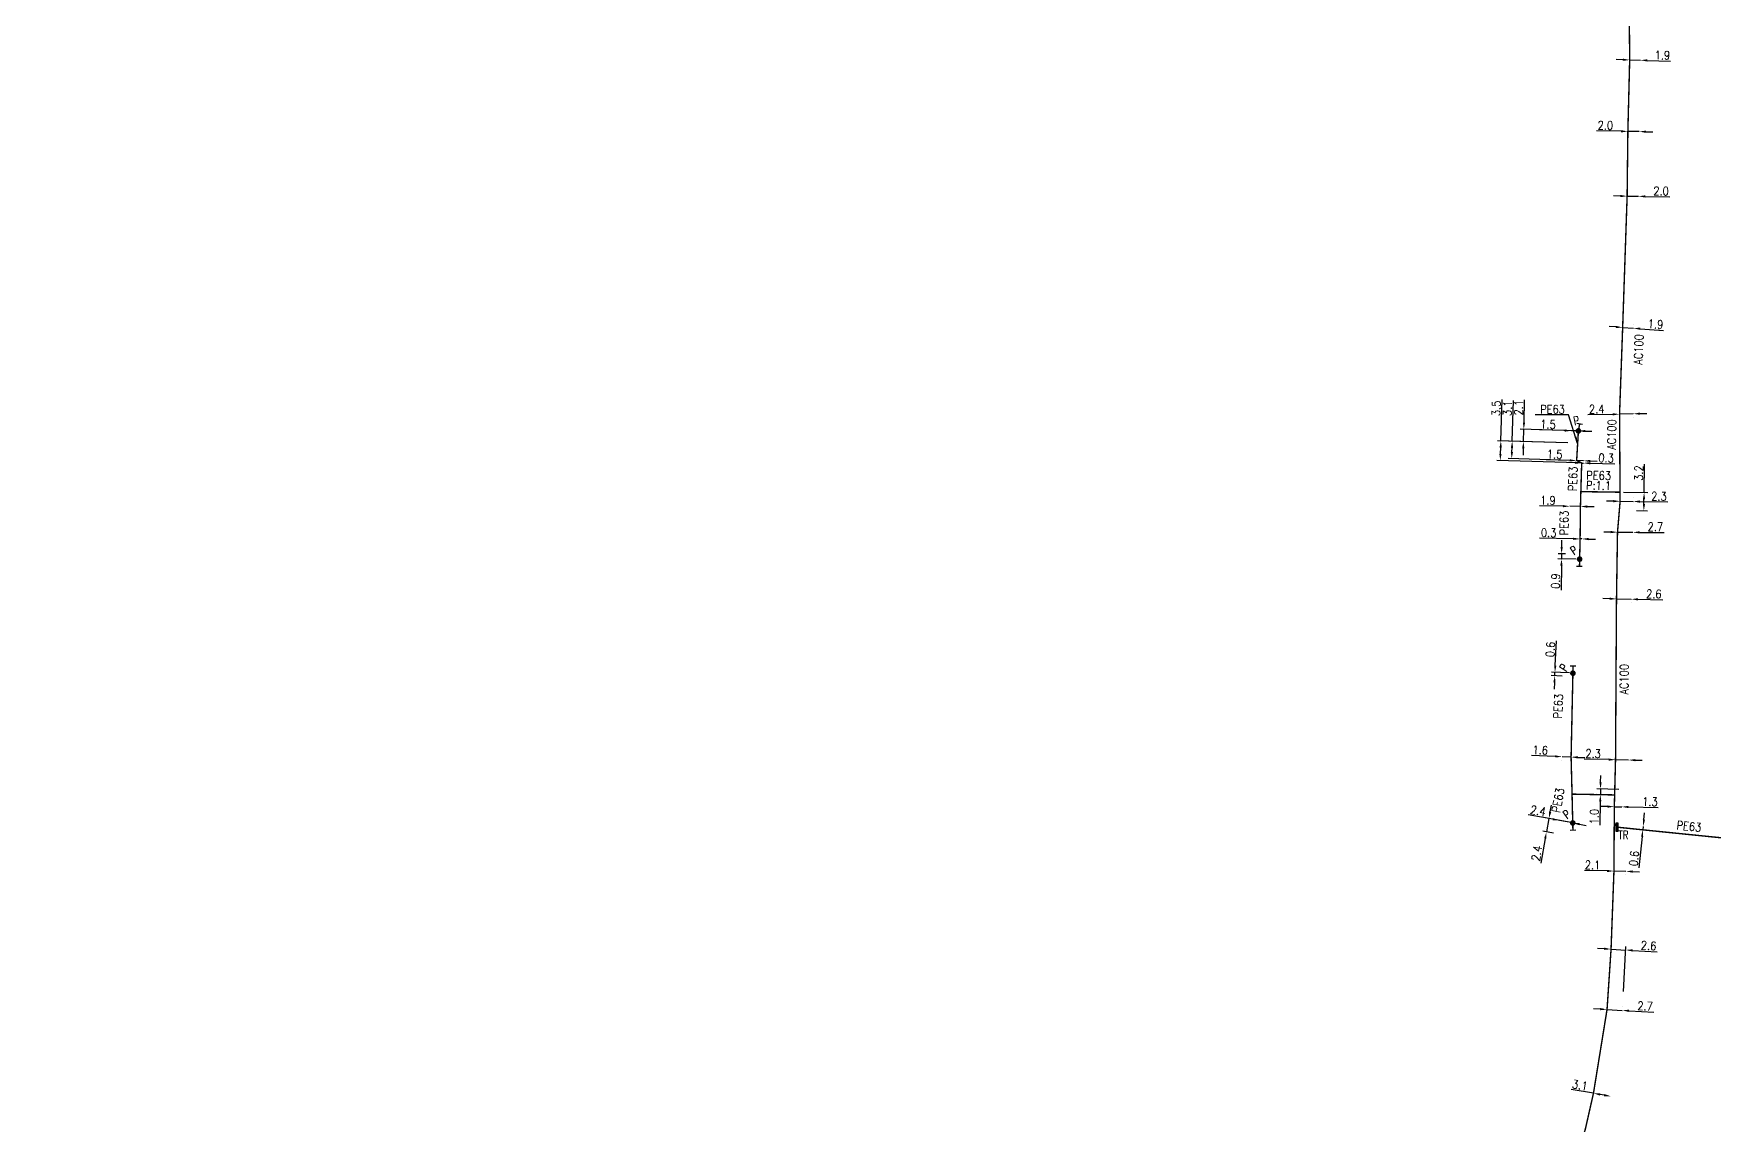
# Model space of a CAD drawing. Header units: millimetres. Extents: x 100882 to 102000, y 121995 to 123000.
# Drawn here: x 101127.1 to 101423.9, y 122622.1 to 122814.9 of the extents above; entities that cross this region are included whole.
import ezdxf
from ezdxf.enums import TextEntityAlignment as Align

# ---------------------------------------------------------------- set-up
doc = ezdxf.new("R2010")
doc.units = ezdxf.units.MM
doc.header["$PDMODE"] = 34
doc.linetypes.add('L_25_AP', pattern=[2000, 1000, 1000])
doc.linetypes.add('L_25_PE', pattern=[2000, 1000, 1000])
doc.layers.get('0').update_dxf_attribs({"linetype": 'CONTINUOUS'})
doc.layers.get('DEFPOINTS').update_dxf_attribs({"linetype": 'CONTINUOUS'})
for name, color, linetype in [('L_150', 1, 'CONTINUOUS'), ('L_300', 7, 'CONTINUOUS'), ('L_340', 7, 'CONTINUOUS')]:
    doc.layers.add(name, color=color, linetype=linetype)
doc.styles.add('G_ROMANS', font='ROMANS.SHX', dxfattribs={"width": 0.75})
doc.styles.get("Standard").update_dxf_attribs({"font": 'romans.shx', "width": 0.85})
doc.dimstyles.get("Standard").update_dxf_attribs({"dimtxt": 1.5, "dimasz": 1.2, "dimexe": 0.625, "dimexo": 0.625, "dimgap": 0.25, "dimtad": 1, "dimdec": 1, "dimzin": 0, "dimdsep": 46, "dimtxsty": 'Standard', "dimcen": -0.5, "dimadec": 0, "dimazin": 0, "dimtfac": 1, "dimtdec": 1, "dimtmove": 0, "dimatfit": 3, "dimfxl": 0, "dimtolj": 1, "dimtzin": 0, "dimarcsym": 0})

# ---------------------------------------------------------------- blocks, each defined once
blk = doc.blocks.new('*D369')
at = {"layer": 'DEFPOINTS', "color": 0, "linetype": 'Continuous', "transparency": 16777216}
for p in [(101405.13, 122642.44), (101407.82, 122642.28), (101407.82, 122642.28)]:
    blk.add_point(p, dxfattribs=at)
at = {"layer": 'L_150', "color": 0, "linetype": 'Continuous', "lineweight": -2, "transparency": 16777216}
for p, q in [((101403.93, 122642.5), (101402.73, 122642.57)), ((101405.13, 122642.44), (101407.82, 122642.28)), ((101405.16, 122643.06), (101405.16, 122643.06)), ((101407.86, 122642.9), (101407.86, 122642.9)), ((101409.02, 122642.21), (101413.39, 122641.96))]:
    blk.add_line(p, q, dxfattribs=at)
at = {"layer": 'L_150', "color": 0, "linetype": 'Continuous', "transparency": 16777216}
for points in [[(101403.94, 122642.7), (101403.92, 122642.3), (101405.13, 122642.44)], [(101409.03, 122642.41), (101409.01, 122642.01), (101407.82, 122642.28)]]:
    blk.add_solid(points, dxfattribs=at)
at = {"layer": 'L_150', "color": 0, "linetype": 'Continuous', "transparency": 16777216, "insert": (101411.86, 122643.05), "char_height": 1.5, "attachment_point": 5, "rotation": 356.7061}
blk.add_mtext('\\A1;2.7', dxfattribs=at)
blk = doc.blocks.new('*D370')
at = {"layer": 'DEFPOINTS', "color": 0, "linetype": 'Continuous', "transparency": 16777216}
for p in [(101406.8, 122715), (101409.4, 122714.95), (101409.4, 122714.95)]:
    blk.add_point(p, dxfattribs=at)
at = {"layer": 'L_150', "color": 0, "linetype": 'Continuous', "lineweight": -2, "transparency": 16777216}
for p, q in [((101405.6, 122715.03), (101404.4, 122715.05)), ((101406.79, 122714.38), (101406.79, 122714.38)), ((101406.8, 122715), (101409.4, 122714.95)), ((101409.39, 122714.33), (101409.39, 122714.33)), ((101410.6, 122714.93), (101414.97, 122714.85))]:
    blk.add_line(p, q, dxfattribs=at)
at = {"layer": 'L_150', "color": 0, "linetype": 'Continuous', "transparency": 16777216}
for points in [[(101405.6, 122715.23), (101405.6, 122714.83), (101406.8, 122715)], [(101410.6, 122715.13), (101410.59, 122714.73), (101409.4, 122714.95)]]:
    blk.add_solid(points, dxfattribs=at)
at = {"layer": 'L_150', "color": 0, "linetype": 'Continuous', "transparency": 16777216, "insert": (101413.4, 122715.88), "char_height": 1.5, "attachment_point": 5, "rotation": 358.9005}
blk.add_mtext('\\A1;2.6', dxfattribs=at)
blk = doc.blocks.new('*D371')
at = {"layer": 'DEFPOINTS', "color": 0, "linetype": 'Continuous', "transparency": 16777216}
for p in [(101407.43, 122733.86), (101409.71, 122730.62), (101411.63, 122730.59)]:
    blk.add_point(p, dxfattribs=at)
at = {"layer": 'L_150', "color": 0, "linetype": 'Continuous', "lineweight": -2, "transparency": 16777216}
for p, q in [((101411.68, 122733.79), (101411.76, 122738.81)), ((101408.05, 122733.85), (101412.31, 122733.78)), ((101410.34, 122730.61), (101412.26, 122730.58)), ((101411.65, 122731.79), (101411.66, 122732.59))]:
    blk.add_line(p, q, dxfattribs=at)
at = {"layer": 'L_150', "color": 0, "linetype": 'Continuous', "transparency": 16777216}
for points in [[(101411.46, 122732.59), (101411.86, 122732.59), (101411.68, 122733.79)], [(101411.45, 122731.79), (101411.85, 122731.79), (101411.63, 122730.59)]]:
    blk.add_solid(points, dxfattribs=at)
at = {"layer": 'L_150', "color": 0, "linetype": 'Continuous', "transparency": 16777216, "insert": (101410.73, 122737.24), "char_height": 1.5, "attachment_point": 5, "rotation": 89.1176}
blk.add_mtext('\\A1;3.2', dxfattribs=at)
blk = doc.blocks.new('*D372')
at = {"layer": 'DEFPOINTS', "color": 0, "linetype": 'Continuous', "transparency": 16777216}
for p in [(101407.44, 122732.26), (101409.74, 122732.22), (101409.74, 122732.22)]:
    blk.add_point(p, dxfattribs=at)
at = {"layer": 'L_150', "color": 0, "linetype": 'Continuous', "lineweight": -2, "transparency": 16777216}
for p, q in [((101406.24, 122732.27), (101405.04, 122732.29)), ((101407.44, 122732.26), (101409.74, 122732.22)), ((101407.45, 122732.88), (101407.45, 122732.88)), ((101409.75, 122732.84), (101409.75, 122732.84)), ((101410.94, 122732.2), (101415.87, 122732.13))]:
    blk.add_line(p, q, dxfattribs=at)
at = {"layer": 'L_150', "color": 0, "linetype": 'Continuous', "transparency": 16777216}
for points in [[(101406.24, 122732.47), (101406.23, 122732.07), (101407.44, 122732.26)], [(101410.94, 122732.4), (101410.93, 122732), (101409.74, 122732.22)]]:
    blk.add_solid(points, dxfattribs=at)
at = {"layer": 'L_150', "color": 0, "linetype": 'Continuous', "transparency": 16777216, "insert": (101414.3, 122733.15), "char_height": 1.5, "attachment_point": 5, "rotation": 359.1176}
blk.add_mtext('\\A1;2.3', dxfattribs=at)
blk = doc.blocks.new('*D373')
at = {"layer": 'DEFPOINTS', "color": 0, "linetype": 'Continuous', "transparency": 16777216}
for p in [(101407.89, 122762.98), (101409.79, 122762.84), (101409.79, 122762.84)]:
    blk.add_point(p, dxfattribs=at)
at = {"layer": 'L_150', "color": 0, "linetype": 'Continuous', "lineweight": -2, "transparency": 16777216}
for p, q in [((101407.94, 122763.6), (101407.94, 122763.6)), ((101409.83, 122763.46), (101409.83, 122763.46)), ((101406.69, 122763.06), (101405.5, 122763.15)), ((101407.89, 122762.98), (101409.79, 122762.84)), ((101410.98, 122762.75), (101415.1, 122762.45))]:
    blk.add_line(p, q, dxfattribs=at)
at = {"layer": 'L_150', "color": 0, "linetype": 'Continuous', "transparency": 16777216}
for points in [[(101406.71, 122763.26), (101406.68, 122762.86), (101407.89, 122762.98)], [(101411, 122762.95), (101410.97, 122762.55), (101409.79, 122762.84)]]:
    blk.add_solid(points, dxfattribs=at)
at = {"layer": 'L_150', "color": 0, "linetype": 'Continuous', "transparency": 16777216, "insert": (101413.71, 122763.55), "char_height": 1.5, "attachment_point": 5, "rotation": 355.8336}
blk.add_mtext('\\A1;1.9', dxfattribs=at)
blk = doc.blocks.new('*D374')
at = {"layer": 'DEFPOINTS', "color": 0, "linetype": 'Continuous', "transparency": 16777216}
for p in [(101408.68, 122786.18), (101410.68, 122786.15), (101410.68, 122786.15)]:
    blk.add_point(p, dxfattribs=at)
at = {"layer": 'L_150', "color": 0, "linetype": 'Continuous', "lineweight": -2, "transparency": 16777216}
for p, q in [((101407.48, 122786.2), (101406.28, 122786.22)), ((101408.68, 122786.18), (101410.68, 122786.15)), ((101411.88, 122786.13), (101416.25, 122786.06))]:
    blk.add_line(p, q, dxfattribs=at)
at = {"layer": 'L_150', "color": 0, "linetype": 'Continuous', "transparency": 16777216}
for points in [[(101407.49, 122786.4), (101407.48, 122786), (101408.68, 122786.18)], [(101411.88, 122786.33), (101411.88, 122785.93), (101410.68, 122786.15)]]:
    blk.add_solid(points, dxfattribs=at)
at = {"layer": 'L_150', "color": 0, "linetype": 'Continuous', "transparency": 16777216, "insert": (101414.68, 122787.08), "char_height": 1.5, "attachment_point": 5, "rotation": 359.0378}
blk.add_mtext('\\A1;2.0', dxfattribs=at)
blk = doc.blocks.new('*D376')
at = {"layer": 'DEFPOINTS', "color": 0, "linetype": 'Continuous', "transparency": 16777216}
for p in [(101397.18, 122687.11), (101397.18, 122687.11), (101398.78, 122687.05)]:
    blk.add_point(p, dxfattribs=at)
at = {"layer": 'L_150', "color": 0, "linetype": 'Continuous', "lineweight": -2, "transparency": 16777216}
for p, q in [((101395.98, 122687.16), (101391.8, 122687.34)), ((101397.16, 122686.49), (101397.16, 122686.49)), ((101398.78, 122687.05), (101397.18, 122687.11)), ((101398.75, 122686.42), (101398.75, 122686.42)), ((101399.98, 122687), (101401.18, 122686.95))]:
    blk.add_line(p, q, dxfattribs=at)
at = {"layer": 'L_150', "color": 0, "linetype": 'Continuous', "transparency": 16777216}
for points in [[(101395.99, 122687.36), (101395.97, 122686.97), (101397.18, 122687.11)], [(101399.99, 122687.2), (101399.97, 122686.8), (101398.78, 122687.05)]]:
    blk.add_solid(points, dxfattribs=at)
at = {"layer": 'L_150', "color": 0, "linetype": 'Continuous', "transparency": 16777216, "insert": (101393.33, 122688.28), "char_height": 1.5, "attachment_point": 5, "rotation": 357.5813}
blk.add_mtext('\\A1;1.6', dxfattribs=at)
blk = doc.blocks.new('L_300_12')
at = {"color": 0, "linetype": 'Continuous', "const_width": 0.497, "flags": 128}
blk.add_lwpolyline([(-0.25, 0, 1), (0.25, 0, 1)], format="xyb", close=True, dxfattribs=at)
at = {"color": 0, "linetype": 'Continuous', "style": 'G_ROMANS', "width": 0.75}
blk.add_text('P', height=1.5, dxfattribs=at).set_placement((0, 1.85), align=Align.MIDDLE)
at = {"color": 0, "linetype": 'Continuous', "style": 'G_ROMANS', "width": 0.75, "flags": 3}
for tag, p in [('DEF_LEG', (0, -5)), ('DEF_COUP', (0, -7.5)), ('DEF_TYPE', (0, -10))]:
    blk.add_attdef(tag, text='', height=1.2, dxfattribs=at).set_placement(p, align=Align.MIDDLE)
blk = doc.blocks.new('*D468')
at = {"layer": 'DEFPOINTS', "color": 0, "linetype": 'Continuous', "transparency": 16777216}
for p in [(101402.73, 122627.63), (101405.79, 122627.1), (101405.79, 122627.1)]:
    blk.add_point(p, dxfattribs=at)
at = {"layer": 'L_150', "color": 0, "linetype": 'Continuous', "lineweight": -2, "transparency": 16777216}
for p, q in [((101402.73, 122627.63), (101398.78, 122628.31)), ((101404.6, 122627.3), (101403.92, 122627.42))]:
    blk.add_line(p, q, dxfattribs=at)
at = {"layer": 'L_150', "color": 0, "linetype": 'Continuous', "transparency": 16777216}
for points in [[(101403.95, 122627.62), (101403.88, 122627.22), (101402.73, 122627.63)], [(101404.64, 122627.5), (101404.57, 122627.1), (101405.79, 122627.1)]]:
    blk.add_solid(points, dxfattribs=at)
at = {"layer": 'L_150', "color": 0, "linetype": 'Continuous', "transparency": 16777216, "insert": (101400.34, 122629.06), "char_height": 1.5, "attachment_point": 5, "rotation": 350.142}
blk.add_mtext('\\A1;3.1', dxfattribs=at)
blk = doc.blocks.new('*D470')
at = {"layer": 'DEFPOINTS', "color": 0, "linetype": 'Continuous', "transparency": 16777216}
for p in [(101405.84, 122653.1), (101408.44, 122652.95), (101407.98, 122644.97)]:
    blk.add_point(p, dxfattribs=at)
at = {"layer": 'L_150', "color": 0, "linetype": 'Continuous', "lineweight": -2, "transparency": 16777216}
for p, q in [((101408.01, 122645.59), (101408.47, 122653.58)), ((101404.64, 122653.17), (101403.45, 122653.24)), ((101405.84, 122653.1), (101408.44, 122652.95)), ((101409.64, 122652.88), (101414, 122652.63))]:
    blk.add_line(p, q, dxfattribs=at)
at = {"layer": 'L_150', "color": 0, "linetype": 'Continuous', "transparency": 16777216}
for points in [[(101404.66, 122653.37), (101404.63, 122652.97), (101405.84, 122653.1)], [(101409.65, 122653.08), (101409.63, 122652.68), (101408.44, 122652.95)]]:
    blk.add_solid(points, dxfattribs=at)
at = {"layer": 'L_150', "color": 0, "linetype": 'Continuous', "transparency": 16777216, "insert": (101412.48, 122653.72), "char_height": 1.5, "attachment_point": 5, "rotation": 356.7061}
blk.add_mtext('\\A1;2.6', dxfattribs=at)
blk = doc.blocks.new('*D471')
at = {"layer": 'DEFPOINTS', "color": 0, "linetype": 'Continuous', "transparency": 16777216}
for p in [(101406.35, 122666.9), (101408.45, 122666.85), (101408.45, 122666.85)]:
    blk.add_point(p, dxfattribs=at)
at = {"layer": 'L_150', "color": 0, "linetype": 'Continuous', "lineweight": -2, "transparency": 16777216}
for p, q in [((101405.15, 122666.92), (101401.14, 122667.01)), ((101406.34, 122666.27), (101406.34, 122666.27)), ((101408.45, 122666.85), (101406.35, 122666.9)), ((101408.44, 122666.22), (101408.44, 122666.22)), ((101409.65, 122666.82), (101410.85, 122666.79))]:
    blk.add_line(p, q, dxfattribs=at)
at = {"layer": 'L_150', "color": 0, "linetype": 'Continuous', "transparency": 16777216}
for points in [[(101405.16, 122667.12), (101405.15, 122666.72), (101406.35, 122666.9)], [(101409.65, 122667.02), (101409.65, 122666.62), (101408.45, 122666.85)]]:
    blk.add_solid(points, dxfattribs=at)
at = {"layer": 'L_150', "color": 0, "linetype": 'Continuous', "transparency": 16777216, "insert": (101402.57, 122667.98), "char_height": 1.5, "attachment_point": 5, "rotation": 358.6961}
blk.add_mtext('\\A1;2.1', dxfattribs=at)
blk = doc.blocks.new('*D472')
at = {"layer": 'DEFPOINTS', "color": 0, "linetype": 'Continuous', "transparency": 16777216}
for p in [(101406.42, 122678.28), (101407.72, 122678.25), (101407.72, 122678.25)]:
    blk.add_point(p, dxfattribs=at)
at = {"layer": 'L_150', "color": 0, "linetype": 'Continuous', "lineweight": -2, "transparency": 16777216}
for p, q in [((101405.22, 122678.3), (101404.02, 122678.33)), ((101406.42, 122678.28), (101407.72, 122678.25)), ((101408.92, 122678.23), (101414.19, 122678.13))]:
    blk.add_line(p, q, dxfattribs=at)
at = {"layer": 'L_150', "color": 0, "linetype": 'Continuous', "transparency": 16777216}
for points in [[(101405.22, 122678.5), (101405.21, 122678.1), (101406.42, 122678.28)], [(101408.92, 122678.43), (101408.91, 122678.03), (101407.72, 122678.25)]]:
    blk.add_solid(points, dxfattribs=at)
at = {"layer": 'L_150', "color": 0, "linetype": 'Continuous', "transparency": 16777216, "insert": (101412.71, 122679.16), "char_height": 1.5, "attachment_point": 5, "rotation": 358.9078}
blk.add_mtext('\\A1;1.3', dxfattribs=at)
blk = doc.blocks.new('*D473')
at = {"layer": 'DEFPOINTS', "color": 0, "linetype": 'Continuous', "transparency": 16777216}
for p in [(101411.52, 122674.79), (101411.52, 122674.79), (101411.45, 122674.19)]:
    blk.add_point(p, dxfattribs=at)
at = {"layer": 'L_150', "color": 0, "linetype": 'Continuous', "lineweight": -2, "transparency": 16777216}
for p, q in [((101411.65, 122675.98), (101411.77, 122677.17)), ((101411.52, 122674.79), (101411.45, 122674.19)), ((101411.32, 122673), (101410.73, 122667.45))]:
    blk.add_line(p, q, dxfattribs=at)
at = {"layer": 'L_150', "color": 0, "linetype": 'Continuous', "transparency": 16777216}
for points in [[(101411.45, 122676), (101411.84, 122675.96), (101411.52, 122674.79)], [(101411.13, 122673.02), (101411.52, 122672.98), (101411.45, 122674.19)]]:
    blk.add_solid(points, dxfattribs=at)
at = {"layer": 'L_150', "color": 0, "linetype": 'Continuous', "transparency": 16777216, "insert": (101409.9, 122669.13), "char_height": 1.5, "attachment_point": 5, "rotation": 83.851}
blk.add_mtext('\\A1;0.6', dxfattribs=at)
blk = doc.blocks.new('L_340_19')
at = {"linetype": 'Continuous'}
blk.add_hatch(color=0, dxfattribs=at).paths.add_polyline_path([(0.125, 0.75), (-0.125, 0.75), (-0.125, -0.75), (0.125, -0.75)])
at = {"color": 0, "linetype": 'Continuous'}
blk.add_lwpolyline([(-0.125, 0.75), (0.125, 0.75), (0.125, -0.75), (-0.125, -0.75)], close=True, dxfattribs=at)
at = {"color": 0, "linetype": 'Continuous', "width": 0.75}
for tag, height, flags, p in [('TR', 1.5, 8, (0, 3)), ('DEF_LEG', 1.2, 3, (0, -5)), ('DEF_COUP', 1.2, 3, (0, -7.5)), ('DEF_TYPE', 1.2, 3, (0, -10))]:
    blk.add_attdef(tag, text='', height=height, dxfattribs=dict(at, flags=flags)).set_placement(p, align=Align.MIDDLE)
blk = doc.blocks.new('*D475')
at = {"layer": 'DEFPOINTS', "color": 0, "linetype": 'Continuous', "transparency": 16777216}
for p in [(101403.97, 122681.4), (101406.47, 122680.36), (101407.81, 122681.33)]:
    blk.add_point(p, dxfattribs=at)
at = {"layer": 'L_150', "color": 0, "linetype": 'Continuous', "lineweight": -2, "transparency": 16777216}
for p, q in [((101403.99, 122682.6), (101404.01, 122683.8)), ((101405.85, 122680.37), (101403.33, 122680.42)), ((101407.19, 122681.34), (101403.34, 122681.42)), ((101403.97, 122681.4), (101403.95, 122680.41)), ((101403.93, 122679.21), (101403.85, 122675.02))]:
    blk.add_line(p, q, dxfattribs=at)
at = {"layer": 'L_150', "color": 0, "linetype": 'Continuous', "transparency": 16777216}
for points in [[(101403.73, 122679.21), (101404.13, 122679.21), (101403.95, 122680.41)], [(101403.79, 122682.61), (101404.19, 122682.6), (101403.97, 122681.4)]]:
    blk.add_solid(points, dxfattribs=at)
at = {"layer": 'L_150', "color": 0, "linetype": 'Continuous', "transparency": 16777216, "insert": (101402.88, 122676.53), "char_height": 1.5, "attachment_point": 5, "rotation": 88.9078}
blk.add_mtext('\\A1;1.0', dxfattribs=at)
blk = doc.blocks.new('*D476')
at = {"layer": 'DEFPOINTS', "color": 0, "linetype": 'Continuous', "transparency": 16777216}
for p in [(101406.63, 122686.58), (101408.93, 122686.53), (101408.93, 122686.53)]:
    blk.add_point(p, dxfattribs=at)
at = {"layer": 'L_150', "color": 0, "linetype": 'Continuous', "lineweight": -2, "transparency": 16777216}
for p, q in [((101405.43, 122686.6), (101401.06, 122686.69)), ((101408.93, 122686.53), (101406.63, 122686.58)), ((101410.13, 122686.5), (101411.33, 122686.48))]:
    blk.add_line(p, q, dxfattribs=at)
at = {"layer": 'L_150', "color": 0, "linetype": 'Continuous', "transparency": 16777216}
for points in [[(101405.44, 122686.8), (101405.43, 122686.4), (101406.63, 122686.58)], [(101410.14, 122686.7), (101410.13, 122686.3), (101408.93, 122686.53)]]:
    blk.add_solid(points, dxfattribs=at)
at = {"layer": 'L_150', "color": 0, "linetype": 'Continuous', "transparency": 16777216, "insert": (101402.67, 122687.66), "char_height": 1.5, "attachment_point": 5, "rotation": 358.8311}
blk.add_mtext('\\A1;2.3', dxfattribs=at)
blk = doc.blocks.new('*D477')
at = {"layer": 'DEFPOINTS', "color": 0, "linetype": 'Continuous', "transparency": 16777216}
for p in [(101399.07, 122675.41), (101394.43, 122673.82), (101396.28, 122673.48)]:
    blk.add_point(p, dxfattribs=at)
at = {"layer": 'L_300', "color": 0, "linetype": 'Continuous', "lineweight": -2, "transparency": 16777216}
for p, q in [((101395.08, 122677.36), (101395.3, 122678.54)), ((101398.46, 122675.52), (101394.25, 122676.3)), ((101394.86, 122676.18), (101394.43, 122673.82)), ((101394.21, 122672.64), (101393.41, 122668.28)), ((101395.66, 122673.59), (101393.81, 122673.94))]:
    blk.add_line(p, q, dxfattribs=at)
at = {"layer": 'L_300', "color": 0, "linetype": 'Continuous', "transparency": 16777216}
for points in [[(101394.88, 122677.4), (101395.28, 122677.33), (101394.86, 122676.18)], [(101394.02, 122672.68), (101394.41, 122672.61), (101394.43, 122673.82)]]:
    blk.add_solid(points, dxfattribs=at)
at = {"layer": 'L_300', "color": 0, "linetype": 'Continuous', "transparency": 16777216, "insert": (101392.72, 122670.05), "char_height": 1.5, "attachment_point": 5, "rotation": 79.5599}
blk.add_mtext('\\A1;2.4', dxfattribs=at)
blk = doc.blocks.new('*D478')
at = {"layer": 'DEFPOINTS', "color": 0, "linetype": 'Continuous', "transparency": 16777216}
for p in [(101396.71, 122675.84), (101396.71, 122675.84), (101399.07, 122675.41)]:
    blk.add_point(p, dxfattribs=at)
at = {"layer": 'L_300', "color": 0, "linetype": 'Continuous', "lineweight": -2, "transparency": 16777216}
for p, q in [((101395.53, 122676.06), (101391.18, 122676.86)), ((101399.07, 122675.41), (101396.71, 122675.84)), ((101400.25, 122675.19), (101401.43, 122674.97))]:
    blk.add_line(p, q, dxfattribs=at)
at = {"layer": 'L_300', "color": 0, "linetype": 'Continuous', "transparency": 16777216}
for points in [[(101395.57, 122676.26), (101395.5, 122675.86), (101396.71, 122675.84)], [(101400.29, 122675.39), (101400.22, 122674.99), (101399.07, 122675.41)]]:
    blk.add_solid(points, dxfattribs=at)
at = {"layer": 'L_300', "color": 0, "linetype": 'Continuous', "transparency": 16777216, "insert": (101392.95, 122677.55), "char_height": 1.5, "attachment_point": 5, "rotation": 349.5599}
blk.add_mtext('\\A1;2.4', dxfattribs=at)
blk = doc.blocks.new('L_340_07')
at = {"color": 0, "linetype": 'Continuous', "const_width": 0.25, "flags": 128}
blk.add_lwpolyline([(0, 0), (1.25, 0)], dxfattribs=at)
at = {"color": 0, "linetype": 'Continuous', "flags": 128}
blk.add_lwpolyline([(1.25, -0.5), (1.25, 0.5)], dxfattribs=at)
at = {"color": 0, "linetype": 'Continuous', "style": 'G_ROMANS', "width": 0.75, "flags": 3}
for tag, p in [('DEF_LEG', (0.72, -3.47)), ('DEF_COUP', (0.72, -5.97)), ('DEF_TYPE', (0.72, -8.47))]:
    blk.add_attdef(tag, text='', height=1.2, dxfattribs=at).set_placement(p, align=Align.MIDDLE)
blk = doc.blocks.new('*D479')
at = {"layer": 'DEFPOINTS', "color": 0, "linetype": 'Continuous', "transparency": 16777216}
for p in [(101395.9, 122701.44), (101397.82, 122701.34), (101399.1, 122701.87)]:
    blk.add_point(p, dxfattribs=at)
at = {"layer": 'L_300', "color": 0, "linetype": 'Continuous', "lineweight": -2, "transparency": 16777216}
for p, q in [((101395.99, 122703.23), (101396.21, 122707.6)), ((101397.19, 122701.37), (101395.27, 122701.47)), ((101398.48, 122701.91), (101395.3, 122702.07)), ((101395.9, 122701.44), (101395.93, 122702.04)), ((101395.84, 122700.24), (101395.77, 122699.04))]:
    blk.add_line(p, q, dxfattribs=at)
at = {"layer": 'L_300', "color": 0, "linetype": 'Continuous', "transparency": 16777216}
for points in [[(101395.64, 122700.25), (101396.03, 122700.23), (101395.9, 122701.44)], [(101395.79, 122703.24), (101396.19, 122703.22), (101395.93, 122702.04)]]:
    blk.add_solid(points, dxfattribs=at)
at = {"layer": 'L_300', "color": 0, "linetype": 'Continuous', "transparency": 16777216, "insert": (101395.13, 122706.07), "char_height": 1.5, "attachment_point": 5, "rotation": 87.0733}
blk.add_mtext('\\A1;0.6', dxfattribs=at)
blk = doc.blocks.new('*D480')
at = {"layer": 'DEFPOINTS', "color": 0, "linetype": 'Continuous', "transparency": 16777216}
for p in [(101406.98, 122726.8), (101409.68, 122726.77), (101409.68, 122726.77)]:
    blk.add_point(p, dxfattribs=at)
at = {"layer": 'L_150', "color": 0, "linetype": 'Continuous', "lineweight": -2, "transparency": 16777216}
for p, q in [((101405.78, 122726.81), (101404.58, 122726.82)), ((101406.98, 122726.8), (101409.68, 122726.77)), ((101410.88, 122726.76), (101415.25, 122726.73))]:
    blk.add_line(p, q, dxfattribs=at)
at = {"layer": 'L_150', "color": 0, "linetype": 'Continuous', "transparency": 16777216}
for points in [[(101405.78, 122727.01), (101405.78, 122726.61), (101406.98, 122726.8)], [(101410.88, 122726.96), (101410.88, 122726.56), (101409.68, 122726.77)]]:
    blk.add_solid(points, dxfattribs=at)
at = {"layer": 'L_150', "color": 0, "linetype": 'Continuous', "transparency": 16777216, "insert": (101413.67, 122727.74), "char_height": 1.5, "attachment_point": 5, "rotation": 359.5187}
blk.add_mtext('\\A1;2.7', dxfattribs=at)
blk = doc.blocks.new('*D481')
at = {"layer": 'DEFPOINTS', "color": 0, "linetype": 'Continuous', "transparency": 16777216}
for p in [(101407.34, 122747.65), (101409.74, 122747.71), (101409.74, 122747.71)]:
    blk.add_point(p, dxfattribs=at)
at = {"layer": 'L_150', "color": 0, "linetype": 'Continuous', "lineweight": -2, "transparency": 16777216}
for p, q in [((101406.14, 122747.62), (101401.71, 122747.51)), ((101409.74, 122747.71), (101407.34, 122747.65)), ((101407.35, 122747.02), (101407.35, 122747.02)), ((101409.75, 122747.08), (101409.75, 122747.08)), ((101410.94, 122747.74), (101412.14, 122747.77))]:
    blk.add_line(p, q, dxfattribs=at)
at = {"layer": 'L_150', "color": 0, "linetype": 'Continuous', "transparency": 16777216}
for points in [[(101406.13, 122747.82), (101406.14, 122747.42), (101407.34, 122747.65)], [(101410.93, 122747.94), (101410.94, 122747.54), (101409.74, 122747.71)]]:
    blk.add_solid(points, dxfattribs=at)
at = {"layer": 'L_150', "color": 0, "linetype": 'Continuous', "transparency": 16777216, "insert": (101403.3, 122748.55), "char_height": 1.5, "attachment_point": 5, "rotation": 1.4383}
blk.add_mtext('\\A1;2.4', dxfattribs=at)
blk = doc.blocks.new('*D482')
at = {"layer": 'DEFPOINTS', "color": 0, "linetype": 'Continuous', "transparency": 16777216}
for p in [(101398.53, 122731.37), (101398.53, 122731.37), (101400.43, 122731.34)]:
    blk.add_point(p, dxfattribs=at)
at = {"layer": 'L_150', "color": 0, "linetype": 'Continuous', "lineweight": -2, "transparency": 16777216}
for p, q in [((101397.33, 122731.39), (101393.2, 122731.46)), ((101400.43, 122731.34), (101398.53, 122731.37)), ((101401.63, 122731.32), (101402.83, 122731.31))]:
    blk.add_line(p, q, dxfattribs=at)
at = {"layer": 'L_150', "color": 0, "linetype": 'Continuous', "transparency": 16777216}
for points in [[(101397.34, 122731.59), (101397.33, 122731.19), (101398.53, 122731.37)], [(101401.63, 122731.52), (101401.63, 122731.12), (101400.43, 122731.34)]]:
    blk.add_solid(points, dxfattribs=at)
at = {"layer": 'L_150', "color": 0, "linetype": 'Continuous', "transparency": 16777216, "insert": (101394.68, 122732.43), "char_height": 1.5, "attachment_point": 5, "rotation": 359.1061}
blk.add_mtext('\\A1;1.9', dxfattribs=at)
blk = doc.blocks.new('*D483')
at = {"layer": 'DEFPOINTS', "color": 0, "linetype": 'Continuous', "transparency": 16777216}
for p in [(101397.1, 122722.98), (101398.4, 122722.96), (101400.29, 122722.03)]:
    blk.add_point(p, dxfattribs=at)
at = {"layer": 'L_300', "color": 0, "linetype": 'Continuous', "lineweight": -2, "transparency": 16777216}
for p, q in [((101397.12, 122724.17), (101397.14, 122725.37)), ((101399.67, 122722.04), (101396.46, 122722.08)), ((101397.78, 122722.96), (101396.48, 122722.98)), ((101397.1, 122722.98), (101397.09, 122722.08)), ((101397.07, 122720.88), (101397, 122716.57))]:
    blk.add_line(p, q, dxfattribs=at)
at = {"layer": 'L_300', "color": 0, "linetype": 'Continuous', "transparency": 16777216}
for points in [[(101396.87, 122720.88), (101397.27, 122720.87), (101397.09, 122722.08)], [(101396.92, 122724.18), (101397.32, 122724.17), (101397.1, 122722.98)]]:
    blk.add_solid(points, dxfattribs=at)
at = {"layer": 'L_300', "color": 0, "linetype": 'Continuous', "transparency": 16777216, "insert": (101396.03, 122718.14), "char_height": 1.5, "attachment_point": 5, "rotation": 89.1175}
blk.add_mtext('\\A1;0.9', dxfattribs=at)
blk = doc.blocks.new('*D484')
at = {"layer": 'DEFPOINTS', "color": 0, "linetype": 'Continuous', "transparency": 16777216}
for p in [(101400.37, 122725.6), (101400.37, 122725.6), (101400.67, 122725.6)]:
    blk.add_point(p, dxfattribs=at)
at = {"layer": 'L_150', "color": 0, "linetype": 'Continuous', "lineweight": -2, "transparency": 16777216}
for p, q in [((101399.17, 122725.62), (101393.21, 122725.71)), ((101400.67, 122725.6), (101400.37, 122725.6)), ((101401.87, 122725.58), (101403.07, 122725.56))]:
    blk.add_line(p, q, dxfattribs=at)
at = {"layer": 'L_150', "color": 0, "linetype": 'Continuous', "transparency": 16777216}
for points in [[(101399.17, 122725.82), (101399.16, 122725.42), (101400.37, 122725.6)], [(101401.87, 122725.78), (101401.86, 122725.38), (101400.67, 122725.6)]]:
    blk.add_solid(points, dxfattribs=at)
at = {"layer": 'L_150', "color": 0, "linetype": 'Continuous', "transparency": 16777216, "insert": (101394.81, 122726.69), "char_height": 1.5, "attachment_point": 5, "rotation": 359.1175}
blk.add_mtext('\\A1;0.3', dxfattribs=at)
blk = doc.blocks.new('*D485')
at = {"layer": 'DEFPOINTS', "color": 0, "linetype": 'Continuous', "transparency": 16777216}
for p in [(101408.81, 122797.62), (101410.81, 122797.59), (101410.81, 122797.59)]:
    blk.add_point(p, dxfattribs=at)
at = {"layer": 'L_150', "color": 0, "linetype": 'Continuous', "lineweight": -2, "transparency": 16777216}
for p, q in [((101407.61, 122797.64), (101403.24, 122797.72)), ((101410.81, 122797.59), (101408.81, 122797.62)), ((101412.01, 122797.57), (101413.21, 122797.55))]:
    blk.add_line(p, q, dxfattribs=at)
at = {"layer": 'L_150', "color": 0, "linetype": 'Continuous', "transparency": 16777216}
for points in [[(101407.61, 122797.84), (101407.61, 122797.44), (101408.81, 122797.62)], [(101412.01, 122797.77), (101412.01, 122797.37), (101410.81, 122797.59)]]:
    blk.add_solid(points, dxfattribs=at)
at = {"layer": 'L_150', "color": 0, "linetype": 'Continuous', "transparency": 16777216, "insert": (101404.84, 122798.69), "char_height": 1.5, "attachment_point": 5, "rotation": 359.0489}
blk.add_mtext('\\A1;2.0', dxfattribs=at)
blk = doc.blocks.new('*D486')
at = {"layer": 'DEFPOINTS', "color": 0, "linetype": 'Continuous', "transparency": 16777216}
for p in [(101409.13, 122810.25), (101411.03, 122810.2), (101411.03, 122810.2)]:
    blk.add_point(p, dxfattribs=at)
at = {"layer": 'L_150', "color": 0, "linetype": 'Continuous', "lineweight": -2, "transparency": 16777216}
for p, q in [((101407.93, 122810.29), (101406.73, 122810.32)), ((101409.13, 122810.25), (101411.03, 122810.2)), ((101412.23, 122810.17), (101416.35, 122810.05))]:
    blk.add_line(p, q, dxfattribs=at)
at = {"layer": 'L_150', "color": 0, "linetype": 'Continuous', "transparency": 16777216}
for points in [[(101407.93, 122810.49), (101407.92, 122810.09), (101409.13, 122810.25)], [(101412.23, 122810.37), (101412.22, 122809.97), (101411.03, 122810.2)]]:
    blk.add_solid(points, dxfattribs=at)
at = {"layer": 'L_150', "color": 0, "linetype": 'Continuous', "transparency": 16777216, "insert": (101414.92, 122811.09), "char_height": 1.5, "attachment_point": 5, "rotation": 358.384}
blk.add_mtext('\\A1;1.9', dxfattribs=at)
blk = doc.blocks.new('*D608')
at = {"layer": 'DEFPOINTS', "color": 0, "linetype": 'Continuous', "transparency": 16777216}
for p in [(101390.36, 122742.82), (101398.81, 122742.58), (101400.07, 122744.69)]:
    blk.add_point(p, dxfattribs=at)
at = {"layer": 'L_300', "color": 0, "linetype": 'Continuous', "lineweight": -2, "transparency": 16777216}
for p, q in [((101390.46, 122746.17), (101390.57, 122750.17)), ((101398.18, 122742.59), (101389.74, 122742.84)), ((101399.45, 122744.71), (101389.8, 122744.99)), ((101390.36, 122742.82), (101390.42, 122744.97)), ((101390.33, 122741.62), (101390.29, 122740.42))]:
    blk.add_line(p, q, dxfattribs=at)
at = {"layer": 'L_300', "color": 0, "linetype": 'Continuous', "transparency": 16777216}
for points in [[(101390.26, 122746.17), (101390.66, 122746.16), (101390.42, 122744.97)], [(101390.13, 122741.63), (101390.53, 122741.62), (101390.36, 122742.82)]]:
    blk.add_solid(points, dxfattribs=at)
at = {"layer": 'L_300', "color": 0, "linetype": 'Continuous', "transparency": 16777216, "insert": (101389.53, 122748.8), "char_height": 1.5, "attachment_point": 5, "rotation": 88.3497}
blk.add_mtext('\\A1;2.1', dxfattribs=at)
blk = doc.blocks.new('*D609')
at = {"layer": 'DEFPOINTS', "color": 0, "linetype": 'Continuous', "transparency": 16777216}
for p in [(101398.87, 122744.73), (101398.87, 122744.73), (101400.07, 122744.69)]:
    blk.add_point(p, dxfattribs=at)
at = {"layer": 'L_300', "color": 0, "linetype": 'Continuous', "lineweight": -2, "transparency": 16777216}
for p, q in [((101397.67, 122744.76), (101393.18, 122744.89)), ((101398.85, 122744.1), (101398.85, 122744.1)), ((101400.07, 122744.69), (101398.87, 122744.73)), ((101401.27, 122744.66), (101402.47, 122744.62))]:
    blk.add_line(p, q, dxfattribs=at)
at = {"layer": 'L_300', "color": 0, "linetype": 'Continuous', "transparency": 16777216}
for points in [[(101397.68, 122744.96), (101397.67, 122744.56), (101398.87, 122744.73)], [(101401.28, 122744.86), (101401.26, 122744.46), (101400.07, 122744.69)]]:
    blk.add_solid(points, dxfattribs=at)
at = {"layer": 'L_300', "color": 0, "linetype": 'Continuous', "transparency": 16777216, "insert": (101394.71, 122745.85), "char_height": 1.5, "attachment_point": 5, "rotation": 358.3497}
blk.add_mtext('\\A1;1.5', dxfattribs=at)
blk = doc.blocks.new('*D610')
at = {"layer": 'DEFPOINTS', "color": 0, "linetype": 'Continuous', "transparency": 16777216}
for p in [(101388.38, 122742.88), (101398.81, 122742.58), (101399.46, 122739.46)]:
    blk.add_point(p, dxfattribs=at)
at = {"layer": 'L_150', "color": 0, "linetype": 'Continuous', "lineweight": -2, "transparency": 16777216}
for p, q in [((101388.38, 122742.88), (101388.59, 122750.09)), ((101398.18, 122742.59), (101387.75, 122742.9)), ((101398.84, 122739.47), (101387.66, 122739.8)), ((101388.32, 122740.98), (101388.34, 122741.68))]:
    blk.add_line(p, q, dxfattribs=at)
at = {"layer": 'L_150', "color": 0, "linetype": 'Continuous', "transparency": 16777216}
for points in [[(101388.14, 122741.68), (101388.54, 122741.67), (101388.38, 122742.88)], [(101388.12, 122740.98), (101388.52, 122740.97), (101388.29, 122739.78)]]:
    blk.add_solid(points, dxfattribs=at)
at = {"layer": 'L_150', "color": 0, "linetype": 'Continuous', "transparency": 16777216, "insert": (101387.55, 122748.71), "char_height": 1.5, "attachment_point": 5, "rotation": 88.3497}
blk.add_mtext('\\A1;3.1', dxfattribs=at)
blk = doc.blocks.new('*D611')
at = {"layer": 'DEFPOINTS', "color": 0, "linetype": 'Continuous', "transparency": 16777216}
for p in [(101386.37, 122742.94), (101398.81, 122742.58), (101400.65, 122739.02)]:
    blk.add_point(p, dxfattribs=at)
at = {"layer": 'L_150', "color": 0, "linetype": 'Continuous', "lineweight": -2, "transparency": 16777216}
for p, q in [((101386.37, 122742.94), (101386.58, 122750.24)), ((101398.18, 122742.59), (101385.75, 122742.95)), ((101386.3, 122740.64), (101386.34, 122741.74)), ((101400.03, 122739.04), (101385.64, 122739.45))]:
    blk.add_line(p, q, dxfattribs=at)
at = {"layer": 'L_150', "color": 0, "linetype": 'Continuous', "transparency": 16777216}
for points in [[(101386.14, 122741.74), (101386.54, 122741.73), (101386.37, 122742.94)], [(101386.1, 122740.64), (101386.5, 122740.63), (101386.27, 122739.44)]]:
    blk.add_solid(points, dxfattribs=at)
at = {"layer": 'L_150', "color": 0, "linetype": 'Continuous', "transparency": 16777216, "insert": (101385.54, 122748.68), "char_height": 1.5, "attachment_point": 5, "rotation": 88.3497}
blk.add_mtext('\\A1;3.5', dxfattribs=at)
blk = doc.blocks.new('*D612')
at = {"layer": 'DEFPOINTS', "color": 0, "linetype": 'Continuous', "transparency": 16777216}
for p in [(101399.76, 122739.45), (101400.96, 122739.41), (101400.96, 122739.41)]:
    blk.add_point(p, dxfattribs=at)
at = {"layer": 'L_150', "color": 0, "linetype": 'Continuous', "lineweight": -2, "transparency": 16777216}
for p, q in [((101398.56, 122739.48), (101394.37, 122739.6)), ((101400.96, 122739.41), (101399.76, 122739.45)), ((101402.16, 122739.38), (101403.36, 122739.34))]:
    blk.add_line(p, q, dxfattribs=at)
at = {"layer": 'L_150', "color": 0, "linetype": 'Continuous', "transparency": 16777216}
for points in [[(101398.56, 122739.68), (101398.55, 122739.28), (101399.76, 122739.45)], [(101402.17, 122739.58), (101402.16, 122739.18), (101400.96, 122739.41)]]:
    blk.add_solid(points, dxfattribs=at)
at = {"layer": 'L_150', "color": 0, "linetype": 'Continuous', "transparency": 16777216, "insert": (101395.89, 122740.56), "char_height": 1.5, "attachment_point": 5, "rotation": 358.3497}
blk.add_mtext('\\A1;1.5', dxfattribs=at)
blk = doc.blocks.new('*D613')
at = {"layer": 'DEFPOINTS', "color": 0, "linetype": 'Continuous', "transparency": 16777216}
for p in [(101400.65, 122739.02), (101400.95, 122739.01), (101400.95, 122739.01)]:
    blk.add_point(p, dxfattribs=at)
at = {"layer": 'L_150', "color": 0, "linetype": 'Continuous', "lineweight": -2, "transparency": 16777216}
for p, q in [((101399.45, 122739.06), (101398.25, 122739.09)), ((101400.64, 122738.4), (101400.64, 122738.4)), ((101400.65, 122739.02), (101400.95, 122739.01)), ((101400.94, 122738.39), (101400.94, 122738.39)), ((101402.15, 122738.98), (101406.52, 122738.85))]:
    blk.add_line(p, q, dxfattribs=at)
at = {"layer": 'L_150', "color": 0, "linetype": 'Continuous', "transparency": 16777216}
for points in [[(101399.46, 122739.26), (101399.45, 122738.86), (101400.65, 122739.02)], [(101402.16, 122739.18), (101402.15, 122738.78), (101400.95, 122739.01)]]:
    blk.add_solid(points, dxfattribs=at)
at = {"layer": 'L_150', "color": 0, "linetype": 'Continuous', "transparency": 16777216, "insert": (101404.97, 122739.9), "char_height": 1.5, "attachment_point": 5, "rotation": 358.3497}
blk.add_mtext('\\A1;0.3', dxfattribs=at)

msp = doc.modelspace()

# ---------------------------------------------------------------- linework, layer by layer
at = {"layer": 'L_150', "linetype": 'L_25_AP', "const_width": 0.25, "flags": 128}
msp.add_lwpolyline([(101409.39, 123000), (101408.13, 122979.93), (101406.49, 122955.58), (101405.84, 122942.98), (101405.95, 122910.95), (101406.34, 122903.66), (101406.7, 122892.01), (101406.88, 122887.52), (101406.88, 122887.52), (101408.13, 122873.68), (101408.12, 122855.55), (101408.3, 122843.5), (101408.67, 122832.69), (101409.06, 122818.28), (101409.13, 122810.25), (101408.81, 122797.62), (101408.68, 122786.18), (101407.89, 122762.98), (101407.34, 122747.65), (101407.34, 122747.65), (101407.43, 122733.86), (101407.44, 122732.26), (101406.98, 122726.8), (101406.8, 122715), (101406.63, 122686.58), (101406.47, 122680.36), (101406.42, 122678.28), (101406.4, 122675.3), (101406.35, 122666.9), (101405.84, 122653.1), (101405.13, 122642.44), (101402.73, 122627.63), (101402.73, 122627.63, -0.063627), (101396.84, 122609.07), (101396.47, 122608.23), (101396.05, 122607.32), (101396.05, 122607.32), (101389.31, 122610.41), (101389.31, 122610.41), (101388.7, 122609.02), (101384.98, 122602.11), (101379.43, 122593.49), (101369.74, 122580.28), (101361.01, 122568.48), (101354.56, 122559.06), (101349.45, 122551.01), (101349.45, 122551.01), (101340, 122533.46), (101338.76, 122530.92), (101335.17, 122523.57), (101330.8, 122511.61), (101326.81, 122499.86), (101316.99, 122468.43), (101307.58, 122437.84), (101304.56, 122428.17), (101301.54, 122418.54), (101298.11, 122407.31), (101295, 122397.33, -0.23157), (101290.42, 122391.88), (101290.42, 122391.88), (101269.75, 122382), (101269.75, 122382), (101269.75, 122382), (101269.75, 122382), (101269.75, 122382), (101269.75, 122382), (101269.75, 122382), (101267.7, 122380.96), (101267.7, 122380.96), (101246.05, 122383.1), (101208.38, 122386.97), (101191.73, 122388.57), (101167.3, 122390.93), (101165.07, 122391.18), (101146.73, 122381.73), (101146.73, 122381.73), (101146.73, 122381.73), (101146.73, 122381.73), (101146.73, 122381.73), (101143.46, 122379.99), (101143.46, 122379.99), (101143.46, 122379.99), (101143.46, 122379.99), (101139.24, 122376.42), (101130.98, 122368.96), (101130.98, 122368.96), (101130.98, 122368.96), (101130.98, 122368.96), (101130.98, 122368.96), (101127.34, 122365.59), (101139.18, 122357.83), (101139.18, 122357.83), (101139.18, 122357.83), (101139.18, 122357.83), (101139.18, 122357.83, 0.076081), (101158.48, 122351.46, 0.063102), (101181.83, 122349.11), (101181.83, 122349.11), (101183.87, 122349.13), (101183.89, 122341.38)], format="xyb", dxfattribs=at)
at = {"layer": 'L_150', "linetype": 'L_25_PE', "const_width": 0.25, "flags": 128}
msp.add_lwpolyline([(101400.07, 122744.69), (101399.76, 122739.45), (101400.65, 122739.02), (101400.43, 122731.37, -0.011835), (101400.43, 122731.32), (101400.37, 122725.6), (101400.29, 122722.03)], format="xyb", dxfattribs=at)
for points in [[(101407.43, 122733.86), (101400.51, 122733.96)], [(101399.07, 122675.41), (101398.95, 122680.5), (101398.78, 122687.05), (101399.1, 122701.87)], [(101406.47, 122680.36), (101398.95, 122680.5)], [(101426.64, 122672.65), (101411.45, 122674.19), (101407.02, 122674.65)]]:
    msp.add_lwpolyline(points, dxfattribs=at)
at = {"layer": 'L_150', "linetype": 'L_25_AP', "const_width": 0.25, "flags": 128}
msp.add_lwpolyline([(101406.77, 122674.81), (101406.4, 122675.3)], dxfattribs=at)

# ---------------------------------------------------------------- block references
at = {"layer": 'L_300'}
for p, rotation in [((101400.07, 122744.69), 11.31351229610042), ((101400.29, 122722.03), 33.00977843566794), ((101399.1, 122701.87), 57.79666156271047), ((101399.07, 122675.41), 35.37621834974156)]:
    msp.add_blockref('L_300_12', p, dxfattribs=dict(at, rotation=rotation))
at = {"layer": 'L_340'}
for p, rotation in [((101400.07, 122744.69), 80.14512906595061), ((101400.29, 122722.03), 268.7761641044797), ((101399.1, 122701.87), 88.76105112604829), ((101399.07, 122675.41), 271.4448684775672)]:
    msp.add_blockref('L_340_07', p, dxfattribs=dict(at, rotation=rotation))
ref = msp.add_blockref('L_340_19', (101406.89, 122674.65), dxfattribs=dict(at, rotation=179.6618087166781))
ref.add_attrib('TR', 'TR', dxfattribs={"layer": '0', "color": 0, "linetype": 'Continuous', "height": 1.5, "rotation": 359.6618, "width": 0.75, "flags": 8}).set_placement((101408.02, 122673.28), align=Align.MIDDLE)

# ---------------------------------------------------------------- texts
at = {"layer": 'L_150', "linetype": 'Continuous', "width": 0.85}
for s, rotation, p in [('AC100', 87.7935, (101411.36, 122756.35)), ('AC100', 88.9399, (101406.66, 122741.33)), ('PE63', 359.1176, (101401.45, 122736.1)), ('P:1.1', 359.1176, (101401.41, 122734.32)), ('PE63', 89.1091, (101398.26, 122726.22)), ('AC100', 89.6654, (101408.89, 122698.09)), ('PE63', 87.0733, (101397.14, 122693.81)), ('PE63', 79.5594, (101396.81, 122677.12)), ('PE63', 354.2191, (101417.36, 122674.29))]:
    msp.add_text(s, height=1.5, rotation=rotation, dxfattribs=at).set_placement(p)
msp.add_text('PE63', height=1.5, rotation=87.8764, dxfattribs=at).set_placement((101399.09, 122736.21), align=Align.MIDDLE)
at = {"layer": 'L_150', "linetype": 'Continuous', "insert": (101397.68, 122747.77), "char_height": 1.5, "attachment_point": 9}
msp.add_mtext('\\A1;PE63', dxfattribs=at)

# ---------------------------------------------------------------- dimensions: what is measured, and where the dimension line sits
at = {"layer": 'L_150', "linetype": 'Continuous'}
for base, p1, p2, angle, picture, middle in [((101411.03, 122810.2), (101409.13, 122810.25), (101411.03, 122810.2), 178.384, '*D486', (101414.89, 122810.09)), ((101410.81, 122797.59), (101408.81, 122797.62), (101410.81, 122797.59), 179.0489, '*D485', (101404.82, 122797.69)), ((101410.68, 122786.15), (101408.68, 122786.18), (101410.68, 122786.15), 179.0378, '*D374', (101414.67, 122786.08)), ((101409.79, 122762.84), (101407.89, 122762.98), (101409.79, 122762.84), 175.8336, '*D373', (101413.64, 122762.56)), ((101386.37, 122742.94), (101400.65, 122739.02), (101398.81, 122742.58), 268.3497, '*D611', (101386.54, 122748.65)), ((101388.38, 122742.88), (101399.46, 122739.46), (101398.81, 122742.58), 268.3497, '*D610', (101388.54, 122748.68)), ((101409.74, 122747.71), (101407.34, 122747.65), (101409.74, 122747.71), 181.4383, '*D481', (101403.32, 122747.55)), ((101400.95, 122739.01), (101400.65, 122739.02), (101400.95, 122739.01), 178.3497, '*D613', (101404.94, 122738.9)), ((101411.63, 122730.59), (101407.43, 122733.86), (101409.71, 122730.62), 89.1176, '*D371', (101411.73, 122737.22)), ((101409.74, 122732.22), (101407.44, 122732.26), (101409.74, 122732.22), 179.1176, '*D372', (101414.29, 122732.15)), ((101398.53, 122731.37), (101400.43, 122731.34), (101398.53, 122731.37), 359.1061, '*D482', (101394.67, 122731.43)), ((101400.37, 122725.6), (101400.67, 122725.6), (101400.37, 122725.6), 359.1175, '*D484', (101394.8, 122725.69)), ((101409.68, 122726.77), (101406.98, 122726.8), (101409.68, 122726.77), 179.5187, '*D480', (101413.67, 122726.74)), ((101409.4, 122714.95), (101406.8, 122715), (101409.4, 122714.95), 178.9005, '*D370', (101413.38, 122714.88)), ((101397.18, 122687.11), (101398.78, 122687.05), (101397.18, 122687.11), 357.5813, '*D376', (101393.29, 122687.28)), ((101408.93, 122686.53), (101406.63, 122686.58), (101408.93, 122686.53), 178.8311, '*D476', (101402.65, 122686.66)), ((101403.97, 122681.4), (101406.47, 122680.36), (101407.81, 122681.33), 268.9078, '*D475', (101403.88, 122676.52)), ((101407.72, 122678.25), (101406.42, 122678.28), (101407.72, 122678.25), 178.9078, '*D472', (101412.69, 122678.16)), ((101411.52, 122674.79), (101411.45, 122674.19), (101411.52, 122674.79), 263.851, '*D473', (101410.9, 122669.02)), ((101408.45, 122666.85), (101406.35, 122666.9), (101408.45, 122666.85), 178.6961, '*D471', (101402.55, 122666.98)), ((101408.44, 122652.95), (101405.84, 122653.1), (101407.98, 122644.97), 176.7061, '*D470', (101412.42, 122652.72)), ((101407.82, 122642.28), (101405.13, 122642.44), (101407.82, 122642.28), 176.7061, '*D369', (101411.8, 122642.05)), ((101405.79, 122627.1), (101402.73, 122627.63), (101405.79, 122627.1), 170.142, '*D468', (101400.17, 122628.07))]:
    dim = msp.add_linear_dim(base=base, p1=p1, p2=p2, angle=angle, dimstyle='Standard', dxfattribs=at)
    dim.commit()
    dim.dimension.update_dxf_attribs({"geometry": picture, "text_midpoint": middle, "dimtype": 160})
dim = msp.add_linear_dim(base=(101400.96, 122739.41), p1=(101399.76, 122739.45), p2=(101400.96, 122739.41), angle=178.3497, text='1.5', dimstyle='Standard', dxfattribs=at)
dim.commit()
dim.dimension.update_dxf_attribs({"geometry": '*D612', "text_midpoint": (101395.87, 122739.56), "dimtype": 160})
at = {"layer": 'L_300', "linetype": 'Continuous'}
for base, p1, p2, angle, picture, middle in [((101390.36, 122742.82), (101400.07, 122744.69), (101398.81, 122742.58), 88.3497, '*D608', (101390.53, 122748.77)), ((101397.1, 122722.98), (101400.29, 122722.03), (101398.4, 122722.96), 269.1175, '*D483', (101397.03, 122718.12)), ((101395.9, 122701.44), (101399.1, 122701.87), (101397.82, 122701.34), 87.0733, '*D479', (101396.13, 122706.02)), ((101396.71, 122675.84), (101399.07, 122675.41), (101396.71, 122675.84), 349.5599, '*D478', (101392.76, 122676.57)), ((101394.43, 122673.82), (101399.07, 122675.41), (101396.28, 122673.48), 79.5599, '*D477', (101393.7, 122669.87))]:
    dim = msp.add_linear_dim(base=base, p1=p1, p2=p2, angle=angle, dimstyle='Standard', dxfattribs=at)
    dim.commit()
    dim.dimension.update_dxf_attribs({"geometry": picture, "text_midpoint": middle, "dimtype": 160})
dim = msp.add_linear_dim(base=(101398.87, 122744.73), p1=(101400.07, 122744.69), p2=(101398.87, 122744.73), angle=358.3497, text='1.5', dimstyle='Standard', dxfattribs=at)
dim.commit()
dim.dimension.update_dxf_attribs({"geometry": '*D609', "text_midpoint": (101394.68, 122744.85), "dimtype": 160})

# ---------------------------------------------------------------- leaders
at = {"layer": 'L_150', "linetype": 'Continuous', "annotation_type": 0, "has_hookline": 1, "hookline_direction": 1, "text_width": 4.43}
msp.add_leader([(101399.94, 122742.48), (101398.31, 122747.54), (101397.11, 122747.54)], dimstyle='Standard', dxfattribs=at)

doc.saveas('drawing.dxf')
